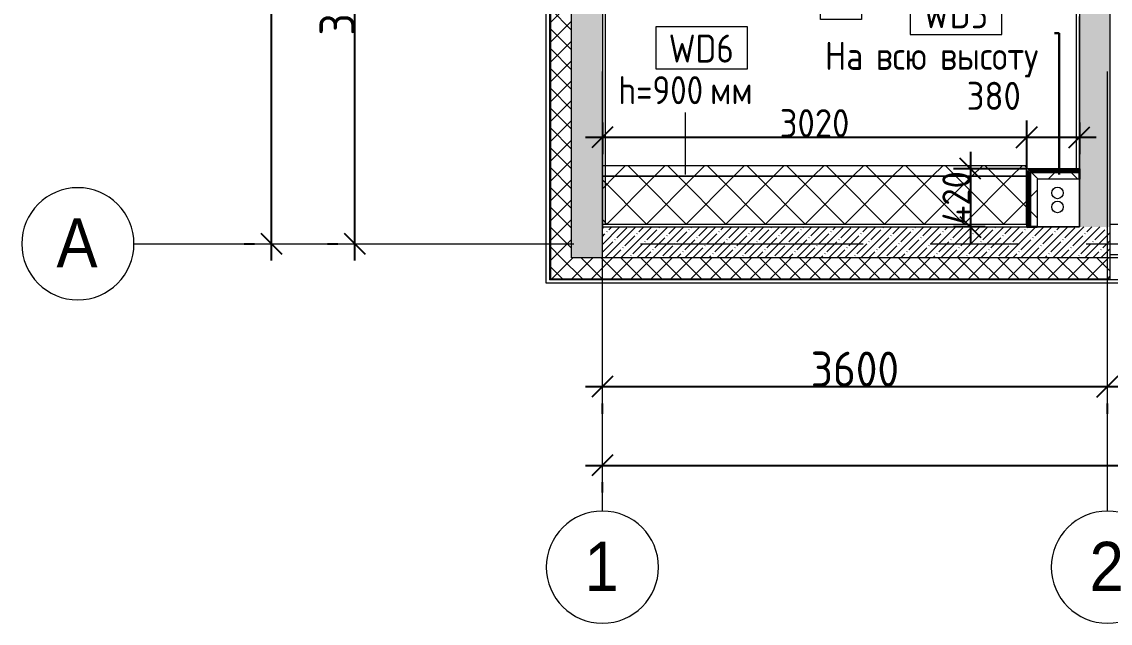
# Model space of a CAD drawing. Header units: millimetres. Extents: x -4029 to 232974, y -8553 to 104777.
# Drawn here: x -4029 to 3730, y -2706 to 1583 of the extents above; entities that cross this region are included whole.
import ezdxf

# ---------------------------------------------------------------- set-up
doc = ezdxf.new("R2010")
doc.units = ezdxf.units.MM
doc.linetypes.add('Осевая', pattern=[3175, 635, -476.25, 1587.5, -476.25])
for name, color, linetype, lineweight in [('5.1) Перегародка WD6', 6, 'Continuous', 9), ('5.2) Перег WD5', 3, 'Continuous', 30), ('A-AREA-BNDY', 7, 'Continuous', 9), ('A-DETL', 7, 'Continuous', 9), ('A-WALL', 7, 'Continuous', 9), ('A-WALL-1', 7, 'Continuous', 13), ('A-WALL-IDEN', 7, 'Continuous', 9), ('I-WALL', 7, 'Continuous', 9), ('S-STRS-MBND', 7, 'Continuous', 9), ('Оси', 7, 'Continuous', 9), ('Оси-1', 7, 'Continuous', 20), ('Оси-2', 7, 'Осевая', 9)]:
    doc.layers.add(name, color=color, linetype=linetype, lineweight=lineweight)
doc.layers.add('A-WALL-3', color=7, linetype='Continuous', lineweight=9, true_color=0xff80c0)
doc.layers.add('I-WALL-2', color=7, linetype='Continuous', lineweight=9, true_color=0x008040)
doc.styles.add('Arial', font='arial.ttf', dxfattribs={"width": 0.9, "height": 350})
doc.styles.add('GOST Common_1', font='', dxfattribs={"width": 0.9, "height": 200})
doc.styles.add('ISOCPEUR', font='isocpeur.ttf', dxfattribs={"width": 0.9, "height": 250})
doc.styles.add('ISOCPEUR_1', font='isocpeur.ttf', dxfattribs={"width": 0.9, "height": 200})
doc.styles.get('GOST Common_1').set_extended_font_data('GOST Common')
doc.dimstyles.new('ISO-2_0_0_9К_Средний_округл2', dxfattribs={"dimscale": 304.8, "dimtxt": 199.196235, "dimasz": 0.492126, "dimexe": 0.393701, "dimexo": 0, "dimgap": 0, "dimtad": 1, "dimdec": 0, "dimrnd": 10, "dimzin": 0, "dimdsep": 46, "dimtxsty": 'ISOCPEUR_1', "dimblk1": 'OBLIQUE', "dimblk2": 'OBLIQUE', "dimsah": 1, "dimcen": 0.09, "dimdle": 0.393701, "dimazin": 0, "dimtfac": 1, "dimtdec": 4, "dimtix": 1, "dimtmove": 1, "dimatfit": 3, "dimfxl": 1, "dimtvp": 1, "dimtolj": 1, "dimtzin": 0, "dimarcsym": 2})
doc.dimstyles.new('ISO-2_0_0_9К_Средний_округл2_1', dxfattribs={"dimscale": 304.8, "dimtxt": 199.196235, "dimasz": 0.492126, "dimexe": 0.393701, "dimexo": 0, "dimgap": 0, "dimtad": 1, "dimdec": 0, "dimrnd": 10, "dimzin": 0, "dimdsep": 46, "dimtxsty": 'ISOCPEUR_1', "dimblk1": 'OBLIQUE', "dimblk2": 'OBLIQUE', "dimsah": 1, "dimcen": 0.09, "dimdle": 0.393701, "dimazin": 0, "dimtfac": 1, "dimtdec": 4, "dimtix": 1, "dimtmove": 0, "dimatfit": 3, "dimfxl": 1, "dimtvp": 1, "dimtolj": 1, "dimtzin": 0, "dimarcsym": 2})
doc.dimstyles.new('ISO-2_5_0_9К_БОЛЬШОЙ', dxfattribs={"dimscale": 304.8, "dimtxt": 248.995294, "dimasz": 0.492126, "dimexe": 0.393701, "dimexo": 0.984252, "dimgap": 0, "dimtad": 1, "dimdec": 0, "dimrnd": 10, "dimzin": 0, "dimdsep": 46, "dimtxsty": 'ISOCPEUR', "dimblk1": 'OBLIQUE', "dimblk2": 'OBLIQUE', "dimsah": 1, "dimcen": 0.09, "dimdle": 0.393701, "dimazin": 0, "dimtfac": 1, "dimtdec": 4, "dimtix": 1, "dimtmove": 0, "dimatfit": 3, "dimfxl": 1, "dimtvp": 1, "dimtolj": 1, "dimtzin": 0, "dimarcsym": 2})
doc.dimstyles.new('ISO-2_5_0_9К_БОЛЬШОЙ_1', dxfattribs={"dimscale": 304.8, "dimtxt": 248.995294, "dimasz": 0.492126, "dimexe": 0.393701, "dimexo": 0.984252, "dimgap": 0, "dimtad": 1, "dimdec": 0, "dimrnd": 10, "dimzin": 0, "dimdsep": 46, "dimtxsty": 'ISOCPEUR', "dimblk1": 'OBLIQUE', "dimblk2": 'OBLIQUE', "dimsah": 1, "dimcen": 0.09, "dimdle": 0.393701, "dimazin": 0, "dimtfac": 1, "dimtdec": 4, "dimtix": 1, "dimtmove": 2, "dimatfit": 3, "dimfxl": 1, "dimtvp": 1, "dimtolj": 1, "dimtzin": 0, "dimarcsym": 2})
pattern_1 = [(45, (0, 0), (-70.71068, 70.71068), []), (135, (0, 0), (-70.71068, -70.71068), [])]
pattern_2 = [(45, (0, 0), (-57.0246, 57.0246), []), (45, (57.025, 0), (-57.0246, 57.0246), [100.806, -20.161, 3.353, -16.808])]
pattern_3 = [(45, (0, 0), (-141.421, 141.421), []), (135, (0, 0), (-141.421, -141.421), [])]

# ---------------------------------------------------------------- blocks, each defined once
blk = doc.blocks.new('Зашивка приборов отопления45 - Зашивка приборов отопления-33465879-План монтажа стен и перегородок 1 этажа в осях 1-12')
at = {"layer": 'A-WALL-3'}
h = blk.add_hatch(dxfattribs=at)
h.set_pattern_fill('FP_104', color=256, style=0, pattern_type=2)
h.set_pattern_definition(pattern_3)
h.paths.add_polyline_path([(2109.4, 481), (3135, 481), (3135, 556), (110, 556), (110, 481), (1941.3, 481)])
h = blk.add_hatch(dxfattribs=at)
h.set_pattern_fill('FP_104', color=256, style=0, pattern_type=2)
h.set_pattern_definition(pattern_3)
h.paths.add_polyline_path([(3055.2, 141), (3135, 141), (3134.2, 481), (110, 481), (110, 141), (2277.6, 141)])
for p, q in [((3135, 556), (110, 556)), ((3135, 535), (3135, 556)), ((3135, 481), (110, 481)), ((110, 481), (3135, 481)), ((110, 141), (3135, 141))]:
    blk.add_line(p, q, dxfattribs=at)
blk = doc.blocks.new('Ось сетки - D8-29747960-План монтажа стен и перегородок 1 этажа в осях 1-12')
at = {"layer": 'Оси-1'}
for start, end in [(360, 180), (180, 360)]:
    blk.add_arc((0, 0), 4, start, end, dxfattribs=at)
blk = doc.blocks.new('_Oblique')
at = {"color": 0, "linetype": 'ByBlock', "lineweight": -2}
blk.add_line((-0.5, -0.5), (0.5, 0.5), dxfattribs=at)
blk = doc.blocks.new('DIMBLOCK1-План монтажа стен и перегородок 1 этажа в осях 1-12')
at = {"layer": '5.1) Перегародка WD6', "color": 0, "lineweight": -2, "transparency": 16777216}
for p, q in [((-10, -1018.9), (3830, -1018.9)), ((110, -1212.8), (110, -1138.9)), ((3710, -1212.8), (3710, -1138.9))]:
    blk.add_line(p, q, dxfattribs=at)
at = {"layer": 'Defpoints', "color": 0, "transparency": 16777216}
for p in [(110, -912.8), (3710, -912.8), (3710, -1018.9)]:
    blk.add_point(p, dxfattribs=at)
at = {"layer": '5.1) Перегародка WD6', "color": 0, "lineweight": -2, "transparency": 16777216, "xscale": 150, "yscale": 150, "zscale": 150, "rotation": 180}
blk.add_blockref('_Oblique', (110, -1018.9), dxfattribs=at)
at = {"layer": '5.1) Перегародка WD6', "color": 0, "lineweight": -2, "transparency": 16777216, "xscale": 150, "yscale": 150, "zscale": 150}
blk.add_blockref('_Oblique', (3710, -1018.9), dxfattribs=at)
at = {"layer": '5.1) Перегародка WD6', "color": 0, "transparency": 16777216, "insert": (1910, -893.9), "char_height": 250, "width": 758.478, "attachment_point": 5, "style": 'ISOCPEUR'}
blk.add_mtext('\\A1;3600', dxfattribs=at)
blk = doc.blocks.new('DIMBLOCK2-План монтажа стен и перегородок 1 этажа в осях 1-12')
at = {"layer": '5.1) Перегародка WD6', "color": 0, "lineweight": -2, "transparency": 16777216}
for p, q in [((3590, -1018.9), (8130, -1018.9)), ((3710, -1212.8), (3710, -1138.9)), ((8010, -1212.8), (8010, -1138.9))]:
    blk.add_line(p, q, dxfattribs=at)
at = {"layer": 'Defpoints', "color": 0, "transparency": 16777216}
for p in [(3710, -912.8), (8010, -912.8), (8010, -1018.9)]:
    blk.add_point(p, dxfattribs=at)
at = {"layer": '5.1) Перегародка WD6', "color": 0, "lineweight": -2, "transparency": 16777216, "xscale": 150, "yscale": 150, "zscale": 150, "rotation": 180}
blk.add_blockref('_Oblique', (3710, -1018.9), dxfattribs=at)
at = {"layer": '5.1) Перегародка WD6', "color": 0, "lineweight": -2, "transparency": 16777216, "xscale": 150, "yscale": 150, "zscale": 150}
blk.add_blockref('_Oblique', (8010, -1018.9), dxfattribs=at)
at = {"layer": '5.1) Перегародка WD6', "color": 0, "transparency": 16777216, "insert": (5860, -893.9), "char_height": 250, "width": 787.208, "attachment_point": 5, "style": 'ISOCPEUR'}
blk.add_mtext('\\A1;4300', dxfattribs=at)
blk = doc.blocks.new('DIMBLOCK23-План монтажа стен и перегородок 1 этажа в осях 1-12')
at = {"layer": '5.1) Перегародка WD6', "color": 0, "lineweight": -2, "transparency": 16777216}
for p, q in [((-1656, 3720), (-1656, -120)), ((-1850, 3600), (-1776, 3600)), ((-1850, 0), (-1776, 0))]:
    blk.add_line(p, q, dxfattribs=at)
at = {"layer": 'Defpoints', "color": 0, "transparency": 16777216}
for p in [(-1550, 3600), (-1656, 0), (-1550, 0)]:
    blk.add_point(p, dxfattribs=at)
at = {"layer": '5.1) Перегародка WD6', "color": 0, "lineweight": -2, "transparency": 16777216, "xscale": 150, "yscale": 150, "zscale": 150}
for p, rotation in [((-1656, 3600), 90), ((-1656, 0), 270)]:
    blk.add_blockref('_Oblique', p, dxfattribs=dict(at, rotation=rotation))
at = {"layer": '5.1) Перегародка WD6', "color": 0, "transparency": 16777216, "insert": (-1781, 1800), "char_height": 250, "width": 758.478, "attachment_point": 5, "rotation": 90, "style": 'ISOCPEUR'}
blk.add_mtext('\\A1;3600', dxfattribs=at)
blk = doc.blocks.new('DIMBLOCK24-План монтажа стен и перегородок 1 этажа в осях 1-12')
at = {"layer": '5.1) Перегародка WD6', "color": 0, "lineweight": -2, "transparency": 16777216}
for p, q in [((-2248.9, 27120), (-2248.9, 14417.3)), ((-2442.9, 27000), (-2368.9, 27000)), ((-2248.9, -120), (-2248.9, 13674.8)), ((-2442.9, 0), (-2368.9, 0))]:
    blk.add_line(p, q, dxfattribs=at)
at = {"layer": 'Defpoints', "color": 0, "transparency": 16777216}
for p in [(-2142.9, 27000), (-2248.9, 0), (-2142.9, 0)]:
    blk.add_point(p, dxfattribs=at)
at = {"layer": '5.1) Перегародка WD6', "color": 0, "lineweight": -2, "transparency": 16777216, "xscale": 150, "yscale": 150, "zscale": 150}
for p, rotation in [((-2248.9, 27000), 90), ((-2248.9, 0), 270)]:
    blk.add_blockref('_Oblique', p, dxfattribs=dict(at, rotation=rotation))
at = {"layer": '5.1) Перегародка WD6', "color": 0, "transparency": 16777216, "insert": (-2575.6, 13572), "char_height": 250, "width": 948.097, "attachment_point": 1, "rotation": 90, "line_spacing_factor": 1.149209, "style": 'ISOCPEUR'}
blk.add_mtext('\\A1;27000', dxfattribs=at)
blk = doc.blocks.new('DIMBLOCK25-План монтажа стен и перегородок 1 этажа в осях 1-12')
at = {"layer": '5.1) Перегародка WD6', "color": 0, "lineweight": -2, "transparency": 16777216}
for p, q in [((-10, -1581), (38430, -1581)), ((110, -1775), (110, -1701)), ((38310, -1775), (38310, -1701))]:
    blk.add_line(p, q, dxfattribs=at)
at = {"layer": 'Defpoints', "color": 0, "transparency": 16777216}
for p in [(110, -1475), (38310, -1475), (38310, -1581)]:
    blk.add_point(p, dxfattribs=at)
at = {"layer": '5.1) Перегародка WD6', "color": 0, "lineweight": -2, "transparency": 16777216, "xscale": 150, "yscale": 150, "zscale": 150, "rotation": 180}
blk.add_blockref('_Oblique', (110, -1581), dxfattribs=at)
at = {"layer": '5.1) Перегародка WD6', "color": 0, "lineweight": -2, "transparency": 16777216, "xscale": 150, "yscale": 150, "zscale": 150}
blk.add_blockref('_Oblique', (38310, -1581), dxfattribs=at)
at = {"layer": '5.1) Перегародка WD6', "color": 0, "transparency": 16777216, "insert": (19210, -1456), "char_height": 250, "width": 948.097, "attachment_point": 5, "style": 'ISOCPEUR'}
blk.add_mtext('\\A1;38200', dxfattribs=at)
blk = doc.blocks.new('DIMBLOCK49-План монтажа стен и перегородок 1 этажа в осях 1-12')
at = {"layer": '5.1) Перегародка WD6', "color": 0, "lineweight": -2, "transparency": 16777216}
for p, q in [((110, 866), (110, 639.9)), ((3135, 535), (3135, 879.9)), ((-10, 759.9), (3255, 759.9))]:
    blk.add_line(p, q, dxfattribs=at)
at = {"layer": 'Defpoints', "color": 0, "transparency": 16777216}
for p in [(110, 866), (3135, 759.9), (3135, 535)]:
    blk.add_point(p, dxfattribs=at)
at = {"layer": '5.1) Перегародка WD6', "color": 0, "lineweight": -2, "transparency": 16777216, "xscale": 150, "yscale": 150, "zscale": 150, "rotation": 180}
blk.add_blockref('_Oblique', (110, 759.9), dxfattribs=at)
at = {"layer": '5.1) Перегародка WD6', "color": 0, "lineweight": -2, "transparency": 16777216, "xscale": 150, "yscale": 150, "zscale": 150}
blk.add_blockref('_Oblique', (3135, 759.9), dxfattribs=at)
at = {"layer": '5.1) Перегародка WD6', "color": 0, "transparency": 16777216, "insert": (1622.5, 859.9), "char_height": 200, "width": 606.782, "attachment_point": 5, "style": 'ISOCPEUR_1'}
blk.add_mtext('\\A1;3020', dxfattribs=at)
blk = doc.blocks.new('DIMBLOCK50-План монтажа стен и перегородок 1 этажа в осях 1-12')
at = {"layer": '5.2) Перег WD5', "color": 0, "lineweight": -2, "transparency": 16777216}
for p, q in [((3135, 535), (3135, 879.9)), ((3510, 866), (3510, 639.9)), ((3015, 759.9), (3630, 759.9))]:
    blk.add_line(p, q, dxfattribs=at)
at = {"layer": 'Defpoints', "color": 0, "transparency": 16777216}
for p in [(3510, 866), (3510, 759.9), (3135, 535)]:
    blk.add_point(p, dxfattribs=at)
at = {"layer": '5.2) Перег WD5', "color": 0, "lineweight": -2, "transparency": 16777216, "xscale": 150, "yscale": 150, "zscale": 150, "rotation": 180}
blk.add_blockref('_Oblique', (3135, 759.9), dxfattribs=at)
at = {"layer": '5.2) Перег WD5', "color": 0, "lineweight": -2, "transparency": 16777216, "xscale": 150, "yscale": 150, "zscale": 150}
blk.add_blockref('_Oblique', (3510, 759.9), dxfattribs=at)
at = {"layer": '5.2) Перег WD5', "color": 0, "transparency": 16777216, "insert": (2706.9, 1154.6), "char_height": 200, "width": 455.087, "attachment_point": 1, "line_spacing_factor": 1.149209, "style": 'ISOCPEUR_1'}
blk.add_mtext('\\A1;380', dxfattribs=at)
blk = doc.blocks.new('DIMBLOCK51-План монтажа стен и перегородок 1 этажа в осях 1-12')
at = {"layer": '5.2) Перег WD5', "color": 0, "lineweight": -2, "transparency": 16777216}
for p, q in [((2733.5, 655), (2733.5, 0)), ((3135, 535), (2613.5, 535)), ((2839.6, 120), (2613.5, 120))]:
    blk.add_line(p, q, dxfattribs=at)
at = {"layer": 'Defpoints', "color": 0, "transparency": 16777216}
for p in [(3135, 535), (2733.5, 120), (2839.6, 120)]:
    blk.add_point(p, dxfattribs=at)
at = {"layer": '5.2) Перег WD5', "color": 0, "lineweight": -2, "transparency": 16777216, "xscale": 150, "yscale": 150, "zscale": 150}
for p, rotation in [((2733.5, 535), 90), ((2733.5, 120), 270)]:
    blk.add_blockref('_Oblique', p, dxfattribs=dict(at, rotation=rotation))
at = {"layer": '5.2) Перег WD5', "color": 0, "transparency": 16777216, "insert": (2633.5, 327.5), "char_height": 200, "width": 478.071, "attachment_point": 5, "rotation": 90, "style": 'ISOCPEUR_1'}
blk.add_mtext('\\A1;420', dxfattribs=at)
blk = doc.blocks.new('М_стена2 - Типоразмер-30678229-План монтажа стен и перегородок 1 этажа в осях 1-12')
at = {"layer": 'A-WALL-IDEN'}
for p, q in [((3.258, 1.523), (-3.273, 1.523)), ((-3.273, 1.523), (-3.273, -1.477)), ((3.258, -1.477), (3.258, 1.523)), ((-3.273, -1.477), (3.258, -1.477))]:
    blk.add_line(p, q, dxfattribs=at)

msp = doc.modelspace()

# ---------------------------------------------------------------- hatches: boundary and pattern name
at = {"layer": 'A-WALL'}
h = msp.add_hatch(dxfattribs=at)
h.set_pattern_fill('FP_6', color=256, style=0, pattern_type=2)
h.set_pattern_definition(pattern_1)
h.paths.add_polyline_path([(-260, -100), (-110, -100), (-110, 3670.0001), (-260, 3670.0001), (-260, -6.7419)])
h.paths.add_polyline_path([(-260, 5220.0001), (-110, 5220.0001), (-110, 5620.0001), (-260, 5620.0001), (-260, 5520)])
h.paths.add_polyline_path([(-152.5333, 7320.0001), (-110, 7320.0001), (-110, 8520), (-260, 8520), (-260, 7320.0001)])
h.paths.add_polyline_path([(-199.3896, 10820), (-110, 10820), (-110, 12220), (-260, 12220), (-260, 10820)])
h.paths.add_polyline_path([(-110, 13120), (-110.5881, 15350), (-260, 15350), (-260, 13120), (-154.3027, 13120)])
h = msp.add_hatch(dxfattribs=at)
h.set_pattern_fill('FP_6', color=256, style=0, pattern_type=2)
h.set_pattern_definition(pattern_1)
h.paths.add_polyline_path([(37090, -250), (37090, -100), (35969.9999, -100), (35969.9999, -250)])
h.paths.add_polyline_path([(28309.7435, -250), (28309.7435, -100), (27310, -100), (27310, -250), (27837.8702, -250)])
h.paths.add_polyline_path([(38282.6518, -250), (38282.6518, -100), (37990, -100), (37990, -250)])
h.paths.add_polyline_path([(33010, -250), (33869.9999, -250), (33869.9999, -100), (33010, -100), (33010, -197.6461)])
h.paths.add_polyline_path([(17075.6547, -250), (17260.0001, -250), (17260, -100), (16510, -100), (16510, -250)])
h.paths.add_polyline_path([(29209.7435, -250), (30210, -250), (30210, -100), (29209.7435, -100), (29209.7435, -207.0955)])
h.paths.add_polyline_path([(26410, -250), (26410, -100), (25435, -100), (25435, -250)])
h.paths.add_polyline_path([(22635, -250), (22635, -100), (21610, -100), (21610, -250), (22456.7624, -250)])
h.paths.add_polyline_path([(9159.7434, -250), (9910, -250), (9910, -100), (9159.7434, -100), (9159.7434, -118)])
h.paths.add_polyline_path([(12010, -250), (12760, -250), (12760, -100), (12010, -100), (12010, -249.8632)])
h.paths.add_polyline_path([(20710, -250), (20710, -100), (19360.0001, -100), (19360.0001, -250), (19766.2086, -250)])
h.paths.add_polyline_path([(14860, -250), (15610, -250), (15610, -100), (14860, -100), (14860, -242.7766)])
h.paths.add_polyline_path([(-260, -250), (3730, -250), (3730, -100), (-260, -100), (-260, -210)])
h.paths.add_polyline_path([(7660, -250), (8259.7434, -250), (8259.7434, -100), (6830.0001, -100), (6830.0001, -250)])
at = {"layer": 'I-WALL'}
h = msp.add_hatch(dxfattribs=at)
h.set_pattern_fill('FP_1', color=256, style=0, pattern_type=2)
h.set_pattern_definition(pattern_2)
h.paths.add_polyline_path([(110, -100), (110, 3670.0001), (-110, 3670.0001), (-110, -100)])
h.paths.add_polyline_path([(-110, 5220.0001), (110, 5220.0001), (110, 5620.0001), (-110, 5620.0001), (-110, 5400)])
h.paths.add_polyline_path([(30.3226, 7320.0001), (110, 7320.0001), (110, 7900), (-110, 7900), (-110, 7320.0001)])
h = msp.add_hatch(dxfattribs=at)
h.set_pattern_fill('FP_1', color=256, style=0, pattern_type=2)
h.set_pattern_definition(pattern_2)
h.paths.add_polyline_path([(3622.8853, 120), (3730, 120), (3730, 7900), (3510, 7900), (3510, 120)])
h = msp.add_hatch(dxfattribs=at)
h.set_pattern_fill('FP_1', color=256, style=0, pattern_type=2)
h.set_pattern_definition(pattern_2)
h.paths.add_polyline_path([(110, -100), (3730, -100), (3730, 120), (110, 120), (110, -6.7419)])
at = {"layer": 'I-WALL-2'}
h = msp.add_hatch(dxfattribs=at)
h.set_pattern_fill('FP_104', color=256, style=0, pattern_type=2)
h.set_pattern_definition(pattern_3)
h.paths.add_polyline_path([(3509.6266, 522.5), (3510, 522.5), (3510, 535), (3135, 535), (3135, 522.5), (3210, 522.5)])
h = msp.add_hatch(dxfattribs=at)
h.set_pattern_fill('FP_104', color=256, style=0, pattern_type=2)
h.set_pattern_definition(pattern_3)
h.paths.add_polyline_path([(3135, 120), (3147.5, 120.9091), (3147.5, 522.5), (3135, 522.069), (3135, 124.721)])
h = msp.add_hatch(dxfattribs=at)
h.set_pattern_fill('FP_104', color=256, style=0, pattern_type=2)
h.set_pattern_definition(pattern_3)
h.paths.add_polyline_path([(3147.5, 510), (3510, 510), (3509.6266, 522.5), (3147.5, 522.5)])
h = msp.add_hatch(dxfattribs=at)
h.set_pattern_fill('FP_104', color=256, style=0, pattern_type=2)
h.set_pattern_definition(pattern_3)
h.paths.add_polyline_path([(3147.5, 120), (3160, 120), (3160, 510), (3147.5, 509.5536), (3147.5, 120.9091)])
h = msp.add_hatch(dxfattribs=at)
h.set_pattern_fill('FP_104', color=256, style=0, pattern_type=2)
h.set_pattern_definition(pattern_3)
h.paths.add_polyline_path([(3210, 460), (3510, 460), (3509.2532, 510), (3160, 510), (3160, 460)])
h = msp.add_hatch(dxfattribs=at)
h.set_pattern_fill('FP_104', color=256, style=0, pattern_type=2)
h.set_pattern_definition(pattern_3)
h.paths.add_polyline_path([(3160, 120), (3210, 120), (3210, 460), (3160, 460), (3160, 121.8182)])

# ---------------------------------------------------------------- linework, layer by layer
at = {"layer": '5.1) Перегародка WD6', "color": 18, "true_color": 0x000000}
msp.add_line((702.6983, 495), (702.6983, 935.8777), dxfattribs=at)
at = {"layer": '5.2) Перег WD5', "color": 18, "true_color": 0x000000}
for p, q in [((3365.4555, 1501.2566), (3333.2221, 1501.2566)), ((3365.4555, 495), (3365.4555, 1501.2566))]:
    msp.add_line(p, q, dxfattribs=at)
at = {"layer": '5.2) Перег WD5'}
for p, q in [((3147.5, 522.5), (3510, 522.5)), ((3147.5, 120), (3147.5, 522.5)), ((3160, 510), (3510, 510)), ((3160, 120), (3160, 510)), ((3510, 535), (3510, 460)), ((3135, 120), (3210, 120))]:
    msp.add_line(p, q, dxfattribs=at)
at = {"layer": 'A-AREA-BNDY', "flags": 128}
msp.add_lwpolyline([(3489, 4806.4745), (3490, 4806.4745), (3490, 4808.9101), (3489, 4808.9101), (3489, 7659), (131, 7659), (131, 5541), (1956, 5541), (1956, 1599), (1664, 1599), (1664, 5379), (131, 5379), (131, 141), (2881, 141), (3134, 141), (3134, 536), (3489, 536)], close=True, dxfattribs=at)
at = {"layer": 'A-DETL'}
for centre in [(3354.347, 362.6158), (3354.347, 262.6158)]:
    msp.add_circle(centre, 41, dxfattribs=at)
at = {"layer": 'A-WALL'}
for p, q in [((-290, -280), (-290, 3785.0001)), ((-268, 3670.0001), (-268, -258)), ((6830.0001, -100), (3730, -100)), ((3730.0001, -258), (3730.0001, -100)), ((38282.6518, -280), (-290, -280)), ((12760, -258), (-268, -258))]:
    msp.add_line(p, q, dxfattribs=at)
at = {"layer": 'A-WALL-1'}
for p, q in [((-263, 3670.0001), (-263, -253)), ((-260, 3670.0001), (-260, -250)), ((-110, -100), (-110, 3670.0001)), ((-263, -253), (3730.0001, -253)), ((-260, -250), (3730.0001, -250))]:
    msp.add_line(p, q, dxfattribs=at)
at = {"layer": 'I-WALL'}
for p, q in [((3730, -100), (3730, 7900)), ((3510, 7680), (3510, 535)), ((110, 5400), (110, 120)), ((3510, 460), (3510, 120)), ((110, 120), (3135, 120)), ((3510, 120), (3210, 120)), ((3730, 140), (6830.0001, 140)), ((3730, -100), (-110, -100)), ((3800.0001, -80), (3730, -80))]:
    msp.add_line(p, q, dxfattribs=at)
at = {"layer": 'I-WALL-2'}
for p, q in [((3510, 535), (3135, 535)), ((3135, 120), (3135, 535)), ((3510, 460), (3210, 460)), ((3210, 460), (3210, 120))]:
    msp.add_line(p, q, dxfattribs=at)
at = {"layer": 'S-STRS-MBND'}
for p, q in [((110, 1620), (110, 120)), ((3510, 120), (3510, 1620)), ((110, 120), (3510, 120))]:
    msp.add_line(p, q, dxfattribs=at)
at = {"layer": 'Оси'}
for p, q in [((110, -1906.2586), (110, 593.7414)), ((3710, -1906.2586), (3710, 593.7414)), ((-3228.7494, 0), (-728.7494, 0))]:
    msp.add_line(p, q, dxfattribs=at)
at = {"layer": 'Оси-2'}
for p, q in [((3710, 593.7414), (3710, 24898.0711)), ((110, 593.7414), (110, 12880)), ((-728.7494, 0), (36035.9723, 0))]:
    msp.add_line(p, q, dxfattribs=at)

# ---------------------------------------------------------------- block references
at = {"layer": '5.1) Перегародка WD6', "color": 18, "true_color": 0x000000, "xscale": 99.99999999999993, "yscale": 99.99999999999993, "zscale": 99.99999999999993}
msp.add_blockref('М_стена2 - Типоразмер-30678229-План монтажа стен и перегородок 1 этажа в осях 1-12', (819.3063, 1394.3252), dxfattribs=at)
at = {"layer": '5.1) Перегародка WD6', "color": 18, "true_color": 0x000000}
msp.add_blockref('Зашивка приборов отопления45 - Зашивка приборов отопления-33465879-План монтажа стен и перегородок 1 этажа в осях 1-12', (0, 0), dxfattribs=at)
at = {"layer": '5.2) Перег WD5', "color": 18, "true_color": 0x000000, "xscale": 99.99999999999993, "yscale": 99.99999999999993, "zscale": 99.99999999999993}
msp.add_blockref('М_стена2 - Типоразмер-30678229-План монтажа стен и перегородок 1 этажа в осях 1-12', (2631.2801, 1639.2533), dxfattribs=at)
at = {"layer": 'Оси-1', "xscale": 99.99999999999993, "yscale": 99.99999999999993, "zscale": 99.99999999999993, "rotation": 269.9999999999994}
msp.add_blockref('Ось сетки - D8-29747960-План монтажа стен и перегородок 1 этажа в осях 1-12', (-3628.7494, 0), dxfattribs=at)
at = {"layer": 'Оси-1', "xscale": 99.99999999999993, "yscale": 99.99999999999993, "zscale": 99.99999999999993}
for p in [(110, -2306.2586), (3710, -2306.2586)]:
    msp.add_blockref('Ось сетки - D8-29747960-План монтажа стен и перегородок 1 этажа в осях 1-12', p, dxfattribs=at)

# ---------------------------------------------------------------- texts
at = {"layer": '5.1) Перегародка WD6', "color": 18, "true_color": 0x000000, "char_height": 200, "attachment_point": 1, "style": 'GOST Common_1'}
for s, insert, width in [('WD6', (582.8167, 1492.3523), 584.430187), ('\\fGOST Common|b0|i0|c204|p34|;\\W.9; ', (1993.7784, 1440.3788), 79.367062), ('\\fGOST Common|b0|i0|c204|p34|;\\W.9; ', (2452.169, 1440.3788), 79.367062), ('h=900', (223.4483, 1195.4506), 793.670625), ('мм', (878.292, 1195.4506), 360.759375)]:
    msp.add_mtext(s, dxfattribs=dict(at, insert=insert, width=width))
at = {"layer": '5.2) Перег WD5', "color": 18, "true_color": 0x000000, "char_height": 200, "attachment_point": 1, "style": 'GOST Common_1'}
for s, insert, width in [('WD5', (2394.7906, 1737.2804), 584.430187), ('На', (1696.1221, 1440.3788), 360.759375), ('всю', (2059.2627, 1440.3788), 476.202375), ('высоту', (2517.6534, 1440.3788), 981.2655)]:
    msp.add_mtext(s, dxfattribs=dict(at, insert=insert, width=width))
at = {"layer": 'Оси', "char_height": 350, "attachment_point": 1, "style": 'Arial'}
for s, insert, width in [('\\fArial|b0|i0|c204|p34|;\\W.9;А', (-3781.5257, 181.0389), 360.759375), ('\\fArial|b0|i0|c204|p34|;\\W.9;1', (-17.516, -2125.612), 303.037875), ('\\fArial|b0|i0|c204|p34|;\\W.9;2', (3582.484, -2125.612), 303.037875)]:
    msp.add_mtext(s, dxfattribs=dict(at, insert=insert, width=width))

# ---------------------------------------------------------------- dimensions: what is measured, and where the dimension line sits
at = {"layer": '5.1) Перегародка WD6', "color": 18, "true_color": 0x000000}
dim = msp.add_linear_dim(base=(-2248.9437, 0), p1=(-2142.8777, 26999.9998), p2=(-2142.8777, 0), angle=90, dimstyle='ISO-2_5_0_9К_БОЛЬШОЙ_1', override={"dimpost": '<>', "dimfxl": 26999.999823}, dxfattribs=at)
dim.commit()
dim.dimension.update_dxf_attribs({"geometry": 'DIMBLOCK24-План монтажа стен и перегородок 1 этажа в осях 1-12', "text_midpoint": (-2408.8909, 14046.0343), "dimtype": 160, "text_rotation": 90})
dim = msp.add_linear_dim(base=(-1656.0431, 0), p1=(-1549.9771, 3600), p2=(-1549.9771, 0), angle=90, dimstyle='ISO-2_5_0_9К_БОЛЬШОЙ', override={"dimpost": '<>', "dimfxl": 3600}, dxfattribs=at)
dim.commit()
dim.dimension.update_dxf_attribs({"geometry": 'DIMBLOCK23-План монтажа стен и перегородок 1 этажа в осях 1-12', "text_midpoint": (-1781.0431, 1800)})
for base, p1, p2, dimstyle, override, picture, middle in [((3135, 759.9348), (110, 866.0008), (3135, 535), 'ISO-2_0_0_9К_Средний_округл2_1', {"dimpost": '<>', "dimfxl": 3043.055447}, 'DIMBLOCK49-План монтажа стен и перегородок 1 этажа в осях 1-12', (1622.5, 859.9348)), ((3710, -1018.8722), (110, -912.8062), (3710, -912.8062), 'ISO-2_5_0_9К_БОЛЬШОЙ', {"dimpost": '<>', "dimfxl": 3599.999993}, 'DIMBLOCK1-План монтажа стен и перегородок 1 этажа в осях 1-12', (1910, -893.8722)), ((8010, -1018.8722), (3710, -912.8062), (8010, -912.8062), 'ISO-2_5_0_9К_БОЛЬШОЙ', {"dimpost": '<>', "dimfxl": 4299.999972}, 'DIMBLOCK2-План монтажа стен и перегородок 1 этажа в осях 1-12', (5860, -893.8722)), ((38310, -1581.0368), (110, -1474.9708), (38310, -1474.9708), 'ISO-2_5_0_9К_БОЛЬШОЙ', {"dimpost": '<>', "dimfxl": 38199.999966}, 'DIMBLOCK25-План монтажа стен и перегородок 1 этажа в осях 1-12', (19210, -1456.0368))]:
    dim = msp.add_linear_dim(base=base, p1=p1, p2=p2, dimstyle=dimstyle, override=override, dxfattribs=at)
    dim.commit()
    dim.dimension.update_dxf_attribs({"geometry": picture, "text_midpoint": middle})
at = {"layer": '5.2) Перег WD5', "color": 18, "true_color": 0x000000}
dim = msp.add_linear_dim(base=(3510, 759.9348), p1=(3135, 535), p2=(3510, 866.0008), dimstyle='ISO-2_0_0_9К_Средний_округл2', override={"dimpost": '<>', "dimfxl": 500.186524}, dxfattribs=at)
dim.commit()
dim.dimension.update_dxf_attribs({"geometry": 'DIMBLOCK50-План монтажа стен и перегородок 1 этажа в осях 1-12', "text_midpoint": (2934.4458, 887.8926), "dimtype": 160})
dim = msp.add_linear_dim(base=(2733.5281, 120), p1=(3135, 535), p2=(2839.5941, 120), angle=90, dimstyle='ISO-2_0_0_9К_Средний_округл2_1', override={"dimpost": '<>', "dimfxl": 509.401264}, dxfattribs=at)
dim.commit()
dim.dimension.update_dxf_attribs({"geometry": 'DIMBLOCK51-План монтажа стен и перегородок 1 этажа в осях 1-12', "text_midpoint": (2633.5281, 327.5)})

doc.saveas('drawing.dxf')
